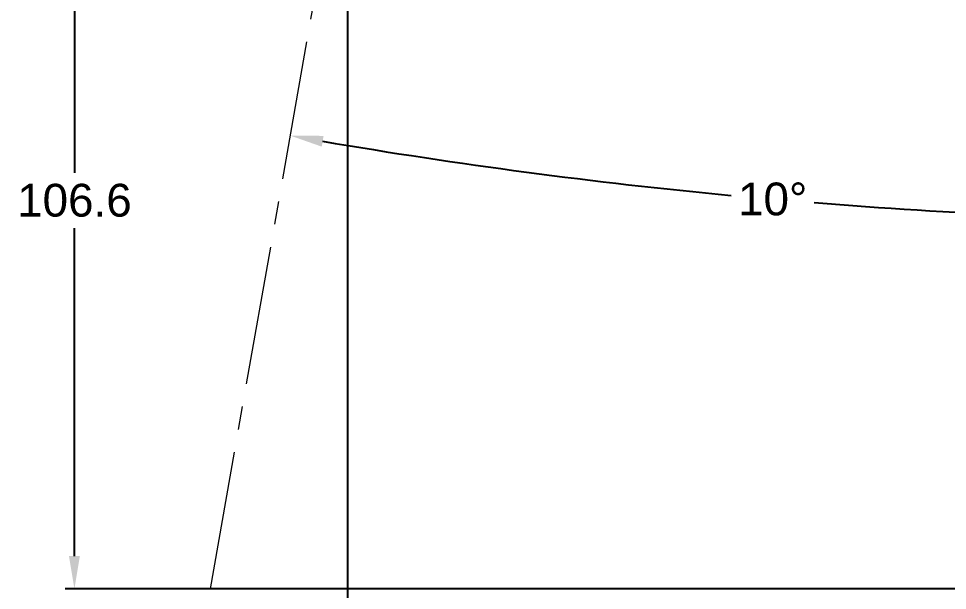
# Model space of a CAD drawing. Header units: millimetres. Extents: x 8809 to 9650, y -1236 to -642.
# Drawn here: x 9208.8 to 9336.3, y -962.8 to -884.3 of the extents above; entities that cross this region are included whole.
import ezdxf

# ---------------------------------------------------------------- set-up
doc = ezdxf.new("R2010")
doc.units = ezdxf.units.MM
doc.linetypes.add('CENTER2', pattern=[28.575, 19.05, -3.175, 3.175, -3.175])
doc.layers.add('CENTER', color=1, linetype='CENTER2', lineweight=15)
doc.layers.add('DIM', color=3, linetype='Continuous', lineweight=9)
doc.styles.get("Standard").update_dxf_attribs({"font": 'arial.ttf'})
doc.dimstyles.new('사본 ISO-25', dxfattribs={"dimtxt": 4, "dimasz": 4, "dimexe": 1.25, "dimexo": 0.625, "dimgap": 1.5, "dimtad": 1, "dimtih": 1, "dimtoh": 1, "dimdec": 1, "dimzin": 9, "dimdsep": 46, "dimtxsty": 'Standard', "dimcen": 2.5, "dimclrd": 3, "dimclre": 3, "dimclrt": 4, "dimadec": 0, "dimazin": 0, "dimtfac": 1, "dimtdec": 1, "dimtmove": 0, "dimatfit": 3, "dimfxl": 1, "dimarcsym": 0})

# ---------------------------------------------------------------- blocks, each defined once
blk = doc.blocks.new('*D61')
at = {"layer": 'Defpoints', "color": 0, "transparency": 16777216}
for p in [(9253.89, -855.97), (9379, -954.78), (9379, -992.05)]:
    blk.add_point(p, dxfattribs=at)
at = {"layer": 'DIM', "color": 3, "lineweight": -2, "transparency": 16777216}
for p, q in [((9253.89, -856.59), (9253.89, -993.3)), ((9379, -955.41), (9379, -993.3)), ((9258.39, -992.05), (9308, -992.05)), ((9374.5, -992.05), (9324.89, -992.05))]:
    blk.add_line(p, q, dxfattribs=at)
at = {"layer": 'DIM', "color": 3, "transparency": 16777216}
for points in [[(9258.39, -991.3), (9258.39, -992.8), (9253.89, -992.05)], [(9374.5, -991.3), (9374.5, -992.8), (9379, -992.05)]]:
    blk.add_solid(points, dxfattribs=at)
at = {"layer": 'DIM', "color": 4, "transparency": 16777216, "insert": (9316.44, -992.05), "char_height": 4.5, "attachment_point": 5}
blk.add_mtext('125.1', dxfattribs=at)
blk = doc.blocks.new('*D62')
at = {"layer": 'Defpoints', "color": 0, "transparency": 16777216}
for p in [(9378.99, -801.23), (9259.55, -823.89), (9290.12, -906.85), (9235.09, -962.58), (9378.99, -1059.88)]:
    blk.add_point(p, dxfattribs=at)
at = {"layer": 'DIM', "color": 3, "lineweight": -2, "transparency": 16777216}
for start, end in [(260.3368, 264.57145), (265.42827, 269.6632)]:
    blk.add_arc((9378.99, -146.48), 765.54, start, end, dxfattribs=at)
at = {"layer": 'DIM', "color": 3, "transparency": 16777216}
for points in [[(9250.37, -901.9), (9250.62, -900.42), (9246.06, -900.39)], [(9374.5, -911.26), (9374.49, -912.76), (9378.99, -912.02)]]:
    blk.add_solid(points, dxfattribs=at)
at = {"layer": 'DIM', "color": 4, "transparency": 16777216, "insert": (9312.27, -909.11), "char_height": 4.5, "attachment_point": 5}
blk.add_mtext('10°', dxfattribs=at)
blk = doc.blocks.new('*D63')
at = {"layer": 'Defpoints', "color": 0, "transparency": 16777216}
for p in [(9253.89, -855.97), (9216.42, -962.58), (9354, -962.58)]:
    blk.add_point(p, dxfattribs=at)
at = {"layer": 'DIM', "color": 3, "lineweight": -2, "transparency": 16777216}
for p, q in [((9253.27, -855.97), (9215.17, -855.97)), ((9216.42, -860.47), (9216.42, -905.48)), ((9216.42, -958.08), (9216.42, -913.07)), ((9353.37, -962.58), (9215.17, -962.58))]:
    blk.add_line(p, q, dxfattribs=at)
at = {"layer": 'DIM', "color": 3, "transparency": 16777216}
for points in [[(9215.67, -860.47), (9217.17, -860.47), (9216.42, -855.97)], [(9215.67, -958.08), (9217.17, -958.08), (9216.42, -962.58)]]:
    blk.add_solid(points, dxfattribs=at)
at = {"layer": 'DIM', "color": 4, "transparency": 16777216, "insert": (9216.42, -909.28), "char_height": 4.5, "attachment_point": 5}
blk.add_mtext('106.6', dxfattribs=at)

msp = doc.modelspace()

# ---------------------------------------------------------------- linework, layer by layer
at = {"layer": 'CENTER'}
msp.add_line((9235.09, -962.58), (9259.55, -823.89), dxfattribs=at)

# ---------------------------------------------------------------- dimensions: what is measured, and where the dimension line sits
at = {"layer": 'DIM', "color": 1}
dim = msp.add_angular_dim_2l(base=(9290.12, -906.85), line1=((9378.99, -1059.88), (9378.99, -801.23)), line2=((9235.09, -962.58), (9259.55, -823.89)), dimstyle='사본 ISO-25', override={"dimtxt": 4.5, "dimasz": 4.5, "dimtad": 0}, dxfattribs=at)
dim.commit()
dim.dimension.update_dxf_attribs({"geometry": '*D62', "text_midpoint": (9312.27, -909.11)})
dim = msp.add_linear_dim(base=(9216.42, -962.58), p1=(9253.89, -855.97), p2=(9354, -962.58), angle=90, dimstyle='사본 ISO-25', override={"dimtxt": 4.5, "dimasz": 4.5, "dimtad": 0}, dxfattribs=at)
dim.commit()
dim.dimension.update_dxf_attribs({"geometry": '*D63', "text_midpoint": (9216.42, -909.28)})
dim = msp.add_linear_dim(base=(9379, -992.05), p1=(9253.89, -855.97), p2=(9379, -954.78), dimstyle='사본 ISO-25', override={"dimtxt": 4.5, "dimasz": 4.5, "dimtad": 0}, dxfattribs=at)
dim.commit()
dim.dimension.update_dxf_attribs({"geometry": '*D61', "text_midpoint": (9316.44, -992.05)})

doc.saveas('drawing.dxf')
